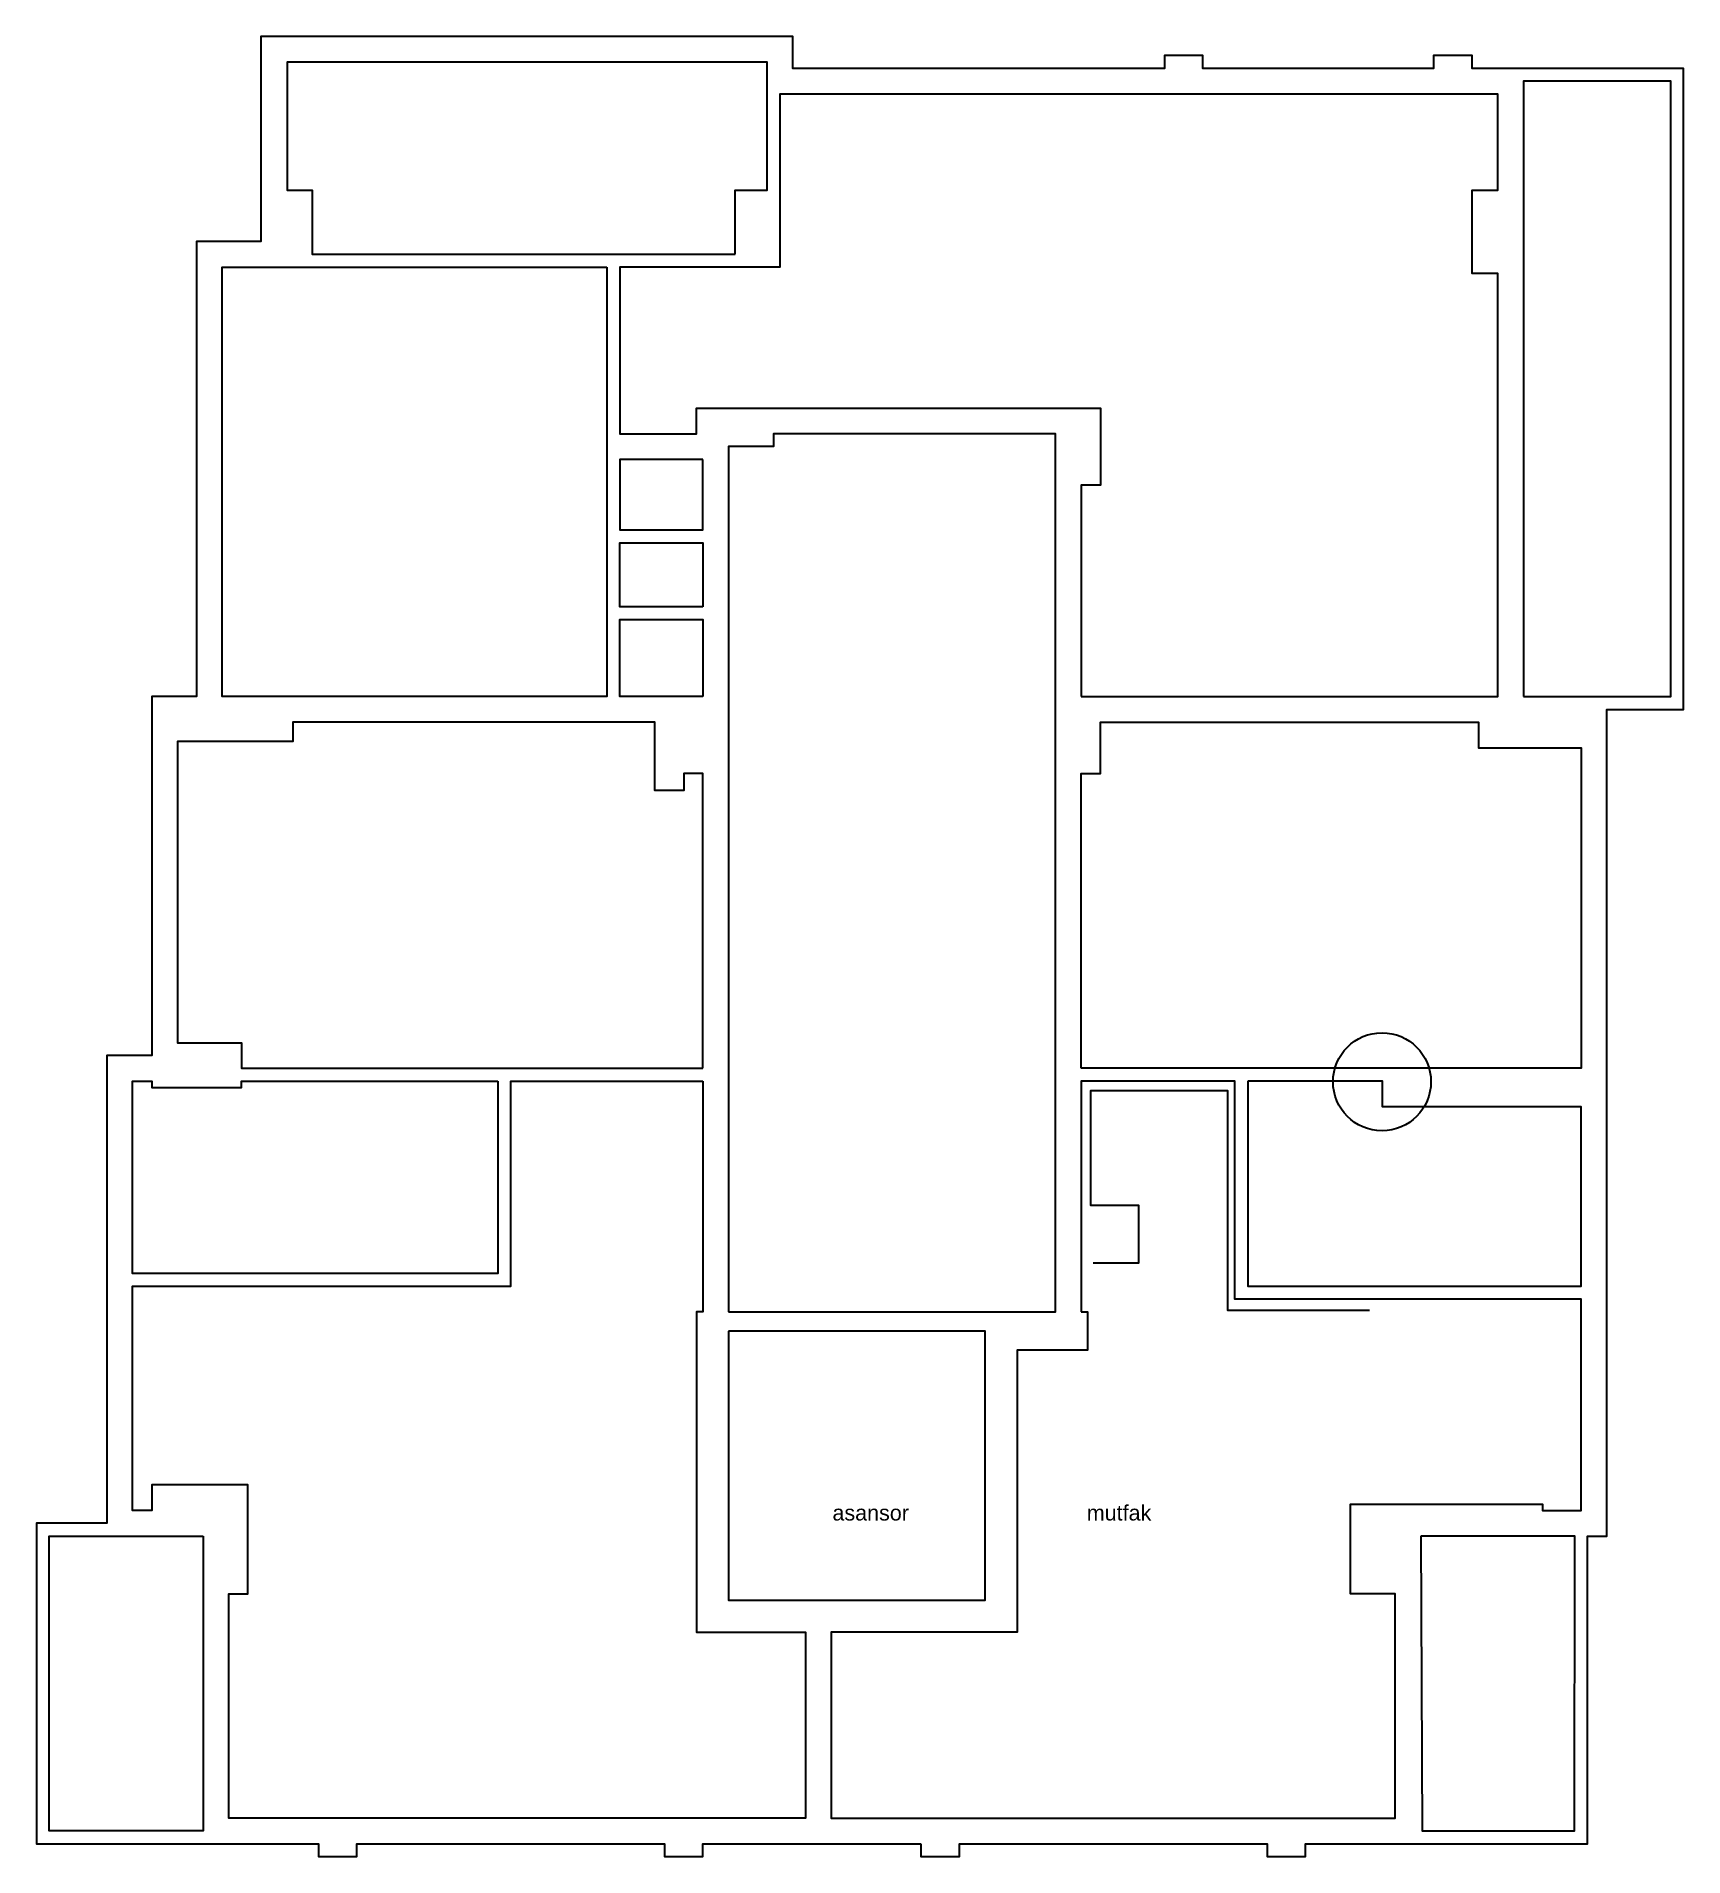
# Model space of a CAD drawing. Header units: millimetres. Extents: x -820 to 465, y -378 to 1042.
import ezdxf

# ---------------------------------------------------------------- set-up
doc = ezdxf.new("R2010")
doc.units = ezdxf.units.MM
doc.layers.add('1YAZI', color=24, linetype='Continuous', lineweight=30)
doc.layers.add('Duvar', color=30, linetype='Continuous')
doc.styles.get("Standard").update_dxf_attribs({"font": 'arial.ttf'})

msp = doc.modelspace()

# ---------------------------------------------------------------- linework, layer by layer
at = {"layer": 'Duvar', "lineweight": 30}
for points in [[(-129.7, -368.5), (-129.7, -378.5), (-99.7, -378.5), (-99.7, -368.5), (140.3, -368.5), (140.3, -378.5), (170.3, -378.5), (170.3, -368.5), (390.3, -368.5), (390.4, -128.5), (405.3, -128.5), (405.3, 516.5), (465.3, 516.5), (465.3, 1016.5), (300.3, 1016.5), (300.3, 1026.5), (270.3, 1026.5), (270.3, 1016.5), (90.3, 1016.5), (90.3, 1026.5), (60.3, 1026.5), (60.3, 1016.5), (-229.7, 1016.5), (-229.7, 1041.5), (-644.7, 1041.4), (-644.7, 881.5), (-694.7, 881.5), (-694.7, 526.5), (-729.7, 526.5), (-729.7, 246.5), (-764.7, 246.5), (-764.7, -118.5), (-819.7, -118.5), (-819.7, -368.5), (-599.7, -368.5), (-599.7, -378.5), (-569.7, -378.5), (-569.7, -368.5), (-329.7, -368.5), (-329.7, -378.5), (-299.7, -378.5), (-299.7, -368.5), (-129.7, -368.5)], [(-274.7, 871.5), (-274.7, 921.5), (-249.7, 921.5), (-249.7, 1021.5), (-624, 1021.5), (-624, 921.5), (-604.7, 921.5), (-604.7, 871.5), (-274.7, 871.5)], [(-4.7, 526.5), (320.3, 526.5), (320.3, 856.5), (300.3, 856.5), (300.3, 921.5), (320.3, 921.5), (320.3, 996.5), (-239.7, 996.5), (-239.7, 861.5), (-364.7, 861.5), (-364.7, 731.5), (-304.7, 731.5), (-304.7, 751.5), (10.3, 751.5), (10.3, 691.5), (-4.7, 691.5), (-4.7, 526.5)], [(340.3, 526.5), (455.3, 526.5), (455.3, 1006.5), (340.3, 1006.5), (340.3, 526.5)], [(-374.7, 861.5), (-374.7, 526.5), (-674.7, 526.5), (-674.7, 861.5), (-374.7, 861.5)], [(-279.7, 46.5), (-24.7, 46.5), (-24.7, 731.5), (-244.7, 731.5), (-244.7, 721.5), (-279.7, 721.5), (-279.7, 46.5)], [(-299.7, 711.5), (-364.7, 711.5), (-364.7, 656.5), (-299.7, 656.5), (-299.7, 711.5)], [(-299.7, 596.5), (-364.7, 596.5), (-364.7, 646.5), (-299.7, 646.5), (-299.7, 596.5)], [(-299.7, 526.5), (-364.7, 526.5), (-364.7, 586.5), (-299.7, 586.5), (-299.7, 526.5)], [(-299.7, 236.5), (-299.7, 466.5), (-314.7, 466.5), (-314.7, 453.1), (-337.2, 453.1), (-337.2, 506.5), (-619.7, 506.5), (-619.7, 491.5), (-709.7, 491.5), (-709.7, 256.4), (-659.7, 256.4), (-659.7, 236.5), (-299.7, 236.5)], [(-4.7, 236.5), (-4.7, 466.5), (10.3, 466.5), (10.3, 506.5), (305.3, 506.5), (305.3, 486.5), (385.3, 486.5), (385.3, 236.5), (-4.7, 236.5)], [(-459.7, 226.5), (-459.7, 76.5), (-744.7, 76.5), (-744.7, 226.5), (-729.7, 226.5), (-729.7, 221.4), (-659.7, 221.4), (-659.7, 226.5), (-459.7, 226.5)], [(-299.7, 226.5), (-299.7, 46.5), (-304.7, 46.5), (-304.7, -203.5), (-219.7, -203.5), (-219.7, -348.5), (-669.7, -348.5), (-669.7, -173.5), (-654.7, -173.5), (-654.7, -88.5), (-729.7, -88.5), (-729.7, -108.5), (-744.7, -108.5), (-744.7, 66.5), (-449.7, 66.5), (-449.7, 226.5), (-299.7, 226.5)], [(-4.7, 46.5), (0.3, 46.5), (0.3, 16.5), (-54.7, 16.5), (-54.6, -203.5), (-199.7, -203.5), (-199.7, -348.5), (240.3, -348.5), (240.3, -173.5), (205.3, -173.5), (205.3, -103.5), (355.3, -103.5), (355.3, -108.5), (385.3, -108.5), (385.3, 56.5), (115.3, 56.5), (115.3, 226.5), (-4.7, 226.5), (-4.7, 46.5)], [(125.3, 226.5), (125.3, 66.5), (385.3, 66.5), (385.3, 206.4), (230.3, 206.4), (230.3, 226.5), (125.3, 226.5)], [(-279.7, 31.5), (-279.7, -178.5), (-79.7, -178.5), (-79.7, 31.5), (-279.7, 31.5)], [(-689.7, -128.5), (-689.7, -358.5), (-809.7, -358.5), (-809.7, -128.5), (-689.7, -128.5)], [(260.3, -128.5), (261.4, -358.5), (380.3, -358.5), (380.4, -128.5), (260.3, -128.5)]]:
    msp.add_lwpolyline(points, dxfattribs=at)
at = {"layer": 'Duvar', "color": 0, "lineweight": 30}
msp.add_lwpolyline([(4.8, 84.7), (40.2, 84.7), (40.2, 129.5), (2.8, 129.5), (2.8, 219.2), (109.5, 219.2), (109.5, 47.8), (220.2, 47.8)], dxfattribs=at)
msp.add_circle((230, 226), 38.2, dxfattribs=at)

# ---------------------------------------------------------------- texts
at = {"layer": '1YAZI', "color": 4, "char_height": 12, "attachment_point": 1}
for s, insert in [('asansor  ', (-198.7, -104.3)), ('mutfak  ', (-0.3, -104.3))]:
    msp.add_mtext_dynamic_manual_height_columns(s, width=68.628, gutter_width=12.5, heights=[0], dxfattribs=dict(at, insert=insert))

doc.saveas('drawing.dxf')
